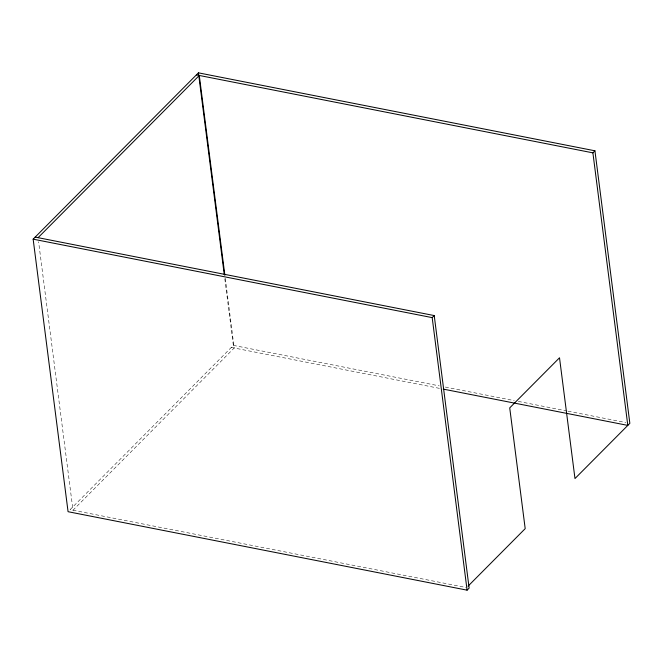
<?xml version="1.0" encoding="UTF-8"?>
<svg xmlns="http://www.w3.org/2000/svg" width="663" height="663" viewBox="0 0 663 663"><rect width="100%" height="100%" fill="white"/><g stroke="black" fill="none" stroke-linecap="round" stroke-linejoin="round"><path stroke-width="0.5" stroke-dasharray="3.31 2.49" d="M224.815 278.783L233.343 345.382L70.104 509.648L466.611 587.609M233.343 345.382L439.204 385.858M445.287 387.051L514.248 400.609M518.3 401.405L566.981 410.977M567.992 411.176L625.797 422.546M231.304 347.437L440.133 388.493M225.271 278.336L234.196 348L72.996 510.22L38.603 241.771"/><path stroke-width="0.99" d="M35.189 237.105L434.224 315.563L469.139 588.106L467.092 590.161L68.065 511.703L33.15 239.161L198.436 72.839L594.935 150.799L629.85 423.342L574.978 478.553L559.514 357.78L509.723 407.878L525.195 528.651L468.053 586.15M38.081 237.677L199.281 75.466L224.873 275.261M443.174 389.09L627.811 425.397L592.896 152.855L594.935 150.799M467.092 590.161L432.185 317.618L434.224 315.563M196.389 74.894L592.896 152.855M33.15 239.161L432.185 317.618M198.436 72.839L224.285 274.689"/></g></svg>
